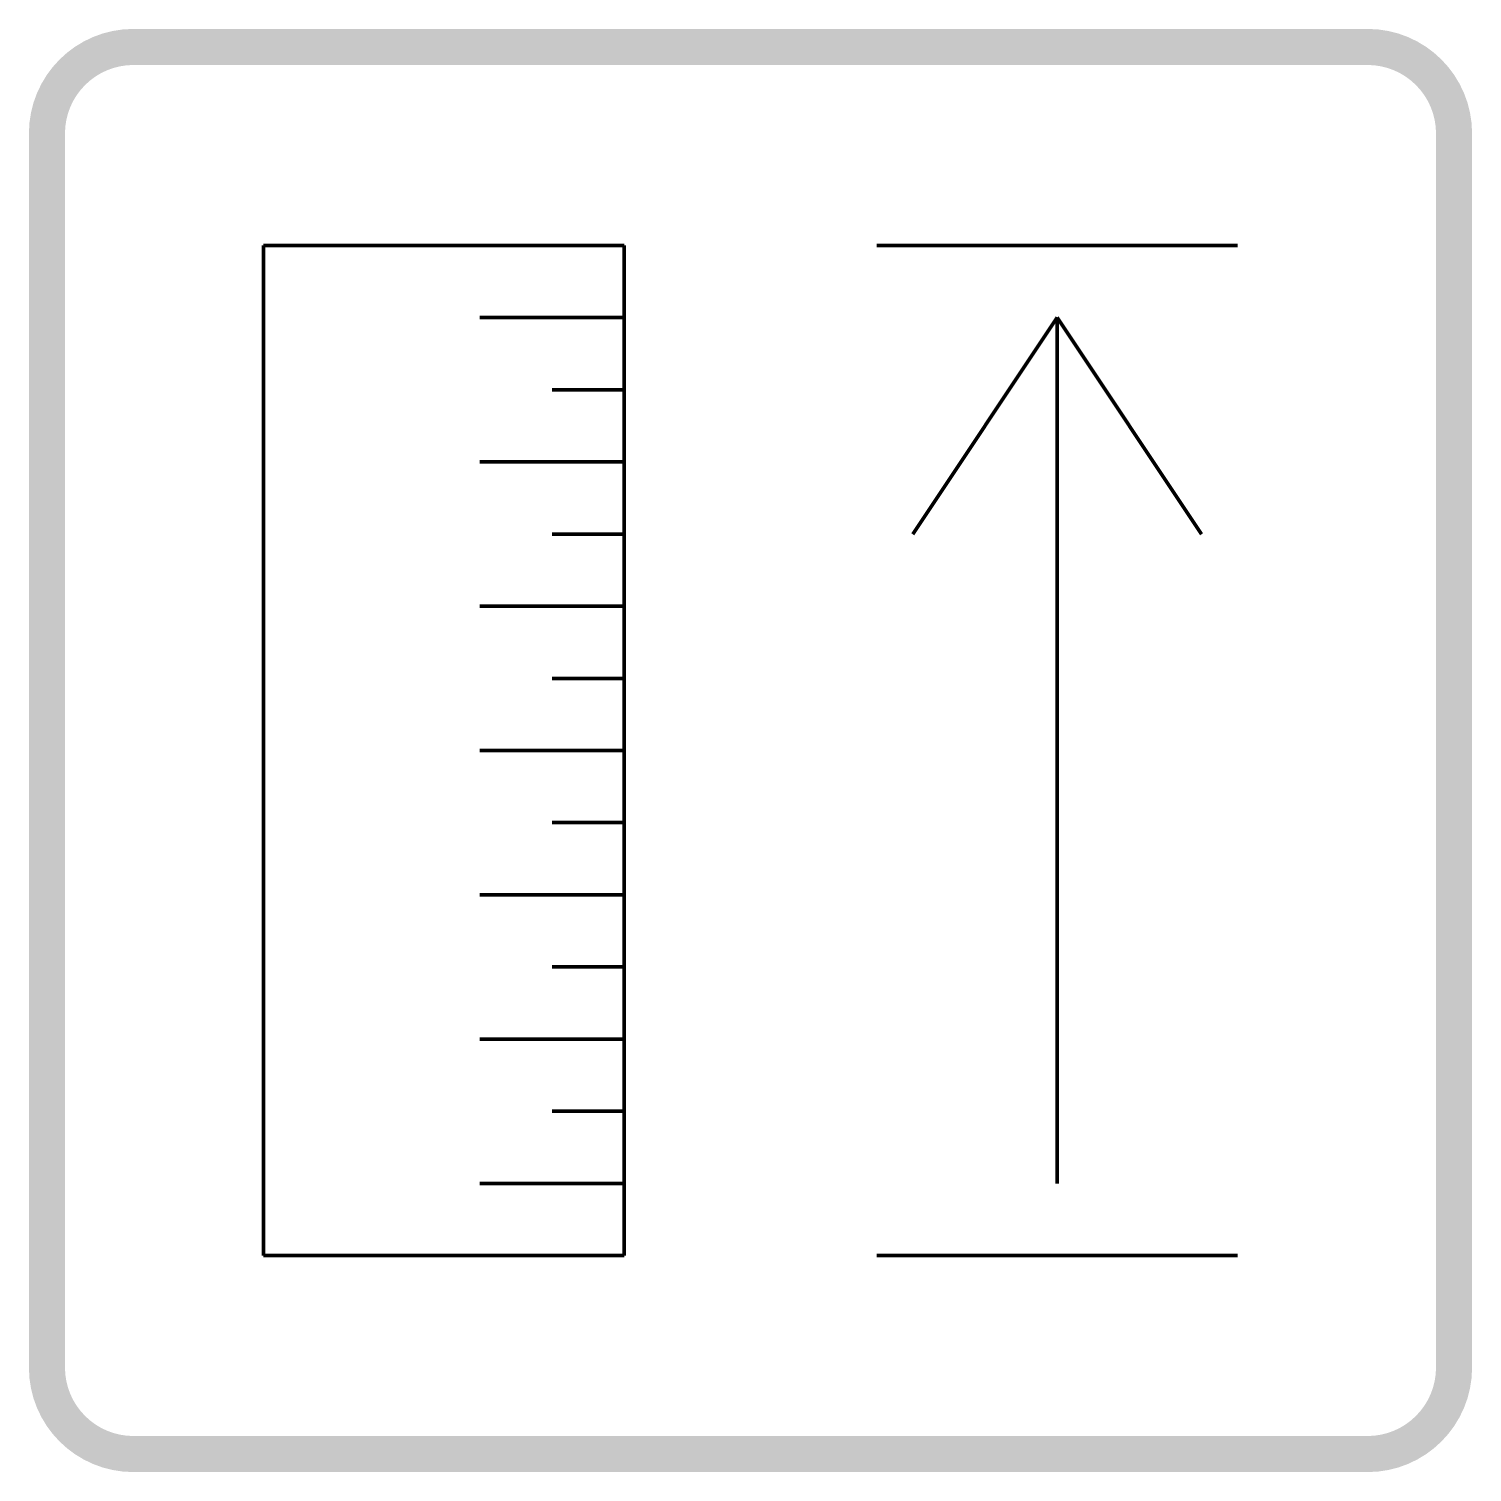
# Model space of a CAD drawing. Header units: millimetres. Extents: x -100 to 100, y -100 to 100.
import ezdxf

# ---------------------------------------------------------------- set-up
doc = ezdxf.new("R2010")
doc.units = ezdxf.units.MM
doc.layers.get('0').update_dxf_attribs({"color": 178, "lineweight": 25, "true_color": 0x000000})

msp = doc.modelspace()

# ---------------------------------------------------------------- hatches: boundary and pattern name
h = msp.add_hatch(color=256)
edge = h.paths.add_edge_path(flags=0)
edge.add_line((100, -85.5), (100, 85.5))
edge.add_arc((85.5, 85.5), 14.5, 0, 90)
edge.add_line((85.5, 100), (-85.5, 100))
edge.add_arc((-85.5, 85.5), 14.5, 90, 180)
edge.add_line((-100, 85.5), (-100, -85.5))
edge.add_arc((-85.5, -85.5), 14.5, 180, 270)
edge.add_line((-85.5, -100), (85.5, -100))
edge.add_arc((85.5, -85.5), 14.5, 270, 360)
edge = h.paths.add_edge_path(flags=0)
edge.add_arc((-85.5, 85.5), 9.5, 90, 180)
edge.add_line((-95, 85.5), (-95, -85.5))
edge.add_arc((-85.5, -85.5), 9.5, 180, 270)
edge.add_line((-85.5, -95), (85.5, -95))
edge.add_arc((85.5, -85.5), 9.5, 270, 360)
edge.add_line((95, -85.5), (95, 85.5))
edge.add_arc((85.5, 85.5), 9.5, 0, 90)
edge.add_line((85.5, 95), (-85.5, 95))

# ---------------------------------------------------------------- linework, layer by layer
at = {"lineweight": 200}
for p, q in [((-57.5, 70), (-67.5, 70)), ((-67.5, 70), (-67.5, -70)), ((-57.5, 70), (-17.5, 70)), ((-17.5, 70), (-17.5, -70)), ((17.5, 70), (67.5, 70)), ((-17.5, 60), (-37.5, 60)), ((42.5, 60), (22.5, 30)), ((42.5, -60), (42.5, 60)), ((42.5, 60), (62.5, 30)), ((-17.5, 50), (-27.5, 50)), ((-17.5, 40), (-37.5, 40)), ((-17.5, 30), (-27.5, 30)), ((-17.5, 20), (-37.5, 20)), ((-17.5, 10), (-27.5, 10)), ((-17.5, 0), (-37.5, 0)), ((-17.5, -10), (-27.5, -10)), ((-17.5, -20), (-37.5, -20)), ((-17.5, -30), (-27.5, -30)), ((-17.5, -40), (-37.5, -40)), ((-17.5, -50), (-27.5, -50)), ((-17.5, -60), (-37.5, -60)), ((-67.5, -70), (-57.5, -70)), ((-17.5, -70), (-57.5, -70)), ((17.5, -70), (67.5, -70))]:
    msp.add_line(p, q, dxfattribs=at)

doc.saveas('drawing.dxf')
